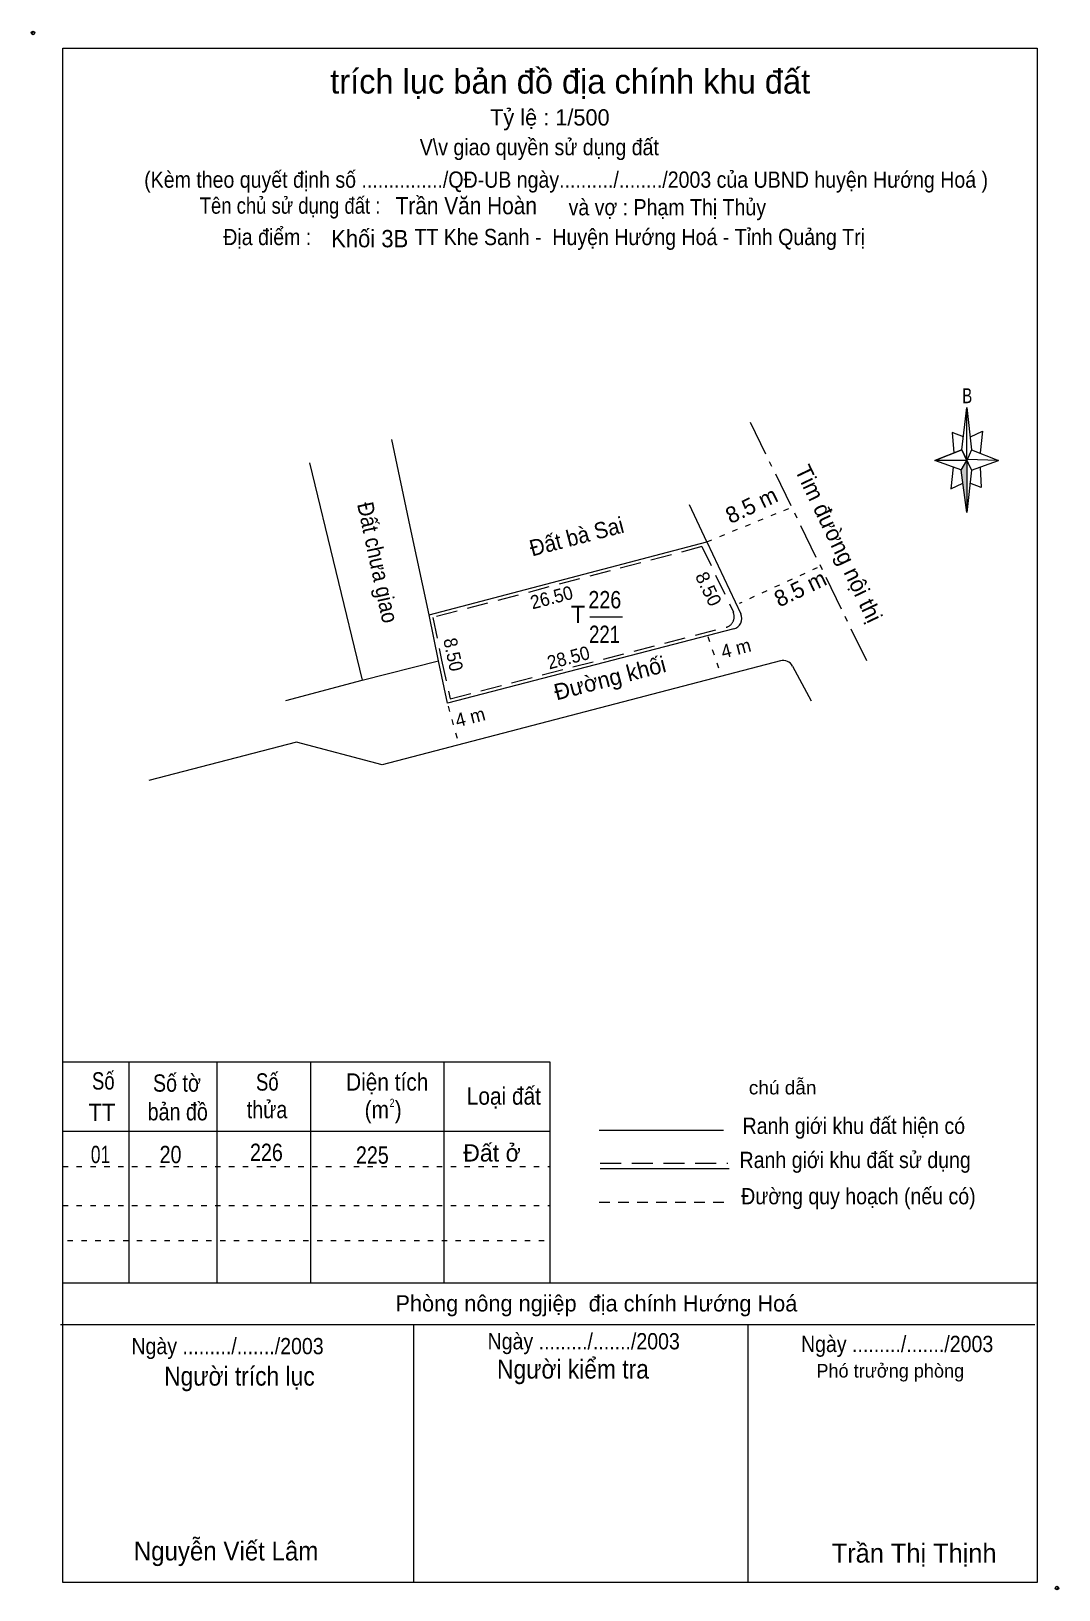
# Model space of a CAD drawing. Header units: centimetres. Extents: x 0.4 to 19.4, y 1 to 29.8.
import ezdxf
from ezdxf.enums import TextEntityAlignment as Align

# ---------------------------------------------------------------- set-up
doc = ezdxf.new("R2010")
doc.units = ezdxf.units.CM
doc.header["$LTSCALE"] = 0.13
doc.header["$PDMODE"] = 32
doc.header["$PDSIZE"] = 0.065
for name, pattern in [('DOT_DASHED', [7.7, 5, -1.2, 0.3, -1.2]), ('DOTTED', [1.5, 0.3, -1.2]), ('MEDIUM_DASHED', [4.5, 3, -1.5]), ('SHORT_DASHED', [2.7, 1.5, -1.2])]:
    doc.linetypes.add(name, pattern=pattern)
for name, color, linetype, lineweight in [('1', 7, 'DOTTED', 13), ('22', 7, 'Continuous', 13), ('33', 7, 'Continuous', 13), ('5', 7, 'Continuous', 13)]:
    doc.layers.add(name, color=color, linetype=linetype, lineweight=lineweight)
doc.layers.add('34', color=7, linetype='Continuous')
doc.layers.add('50', color=7, linetype='Continuous')

msp = doc.modelspace()

# ---------------------------------------------------------------- hatches: boundary and pattern name
at = {"layer": '5'}
msp.add_hatch(color=256, dxfattribs=at).paths.add_polyline_path([(17.7, 21.83), (17.7, 20.87), (17.6, 21.65)])

# ---------------------------------------------------------------- linework, layer by layer
at = {"layer": '1', "linetype": 'DOT_DASHED'}
msp.add_line((13.7, 22.54), (15.9, 18.03), dxfattribs=at)
at = {"layer": '1', "linetype": 'Continuous'}
for p, q in [((12.9, 20.33), (12.58, 21.01)), ((14.48, 18.03), (14.83, 17.39))]:
    msp.add_line(p, q, dxfattribs=at)
at = {"layer": '1'}
for p, q in [((12.9, 20.33), (14.45, 20.96)), ((14.94, 19.85), (13.5, 19.19)), ((12.92, 18.58), (13.16, 17.86)), ((8.12, 17.29), (8.31, 16.61)), ((1, 8.79), (10, 8.79)), ((1, 8.07), (10, 8.07)), ((1.09, 7.42), (10, 7.42))]:
    msp.add_line(p, q, dxfattribs=at)
at = {"layer": '1', "linetype": 'MEDIUM_DASHED'}
for p, q in [((12.81, 20.24), (7.84, 18.93)), ((12.81, 20.24), (13.39, 19.03)), ((7.84, 18.93), (8, 18.14))]:
    msp.add_line(p, q, dxfattribs=at)
at = {"layer": '1', "linetype": 'Continuous'}
for points in [[(7.77, 18.98), (12.9, 20.33), (13.53, 19)], [(13.4, 18.72), (8.11, 17.35), (7.94, 18.13), (7.77, 18.98)]]:
    msp.add_lwpolyline(points, dxfattribs=at)
at = {"layer": '1', "linetype": 'MEDIUM_DASHED'}
msp.add_lwpolyline([(8, 18.14), (8.16, 17.43), (13.26, 18.75)], dxfattribs=at)
msp.add_arc((13.2053, 18.9429), 0.2, 284.5158, 25.43223, dxfattribs=at)
at = {"layer": '1', "linetype": 'Continuous'}
for centre, start, end in [((13.3462, 18.9131), 284.52365, 25.21892), ((14.3084, 17.9368), 28.30076, 104.62709)]:
    msp.add_arc(centre, 0.2, start, end, dxfattribs=at)
at = {"layer": '22'}
msp.add_line((5.56, 21.79), (6.53, 17.77), dxfattribs=at)
for points in [[(7.77, 18.98), (7.42, 20.61), (7.08, 22.22)], [(14.26, 18.13), (6.9, 16.21), (5.32, 16.63), (2.59, 15.92)], [(5.12, 17.4), (6.53, 17.77), (7.94, 18.13)]]:
    msp.add_lwpolyline(points, dxfattribs=at)
at = {"layer": '33'}
msp.add_line((10.74, 18.94), (11.34, 18.94), dxfattribs=at)
at = {"layer": '5'}
for p, q in [((17.61, 22.03), (17.7, 22.81)), ((17.79, 22.03), (18.29, 21.83)), ((17.61, 21.65), (17.11, 21.83)), ((17.79, 21.65), (17.7, 20.87)), ((17.95, 21.71), (17.97, 21.33)), ((17.97, 21.33), (17.76, 21.41)), ((1, 10.72), (10, 10.72)), ((2.22, 10.72), (2.22, 6.64)), ((3.85, 10.72), (3.85, 6.64)), ((5.58, 10.72), (5.58, 6.64)), ((8.04, 10.72), (8.04, 6.64)), ((10, 10.72), (10, 6.64)), ((1, 9.44), (10, 9.44)), ((10.91, 9.46), (13.21, 9.46)), ((10.93, 8.75), (13.31, 8.75)), ((1, 6.64), (19, 6.64)), ((0.96, 5.87), (18.96, 5.87)), ((7.48, 5.87), (7.48, 1.1)), ((13.66, 5.87), (13.66, 1.1))]:
    msp.add_line(p, q, dxfattribs=at)
at = {"layer": '5', "linetype": 'MEDIUM_DASHED'}
msp.add_line((10.93, 8.85), (13.29, 8.85), dxfattribs=at)
at = {"layer": '5', "linetype": 'SHORT_DASHED'}
msp.add_line((10.91, 8.13), (13.29, 8.13), dxfattribs=at)
at = {"layer": '5'}
for points in [[(1, 29.45), (19, 29.45), (19, 1.1), (1, 1.1)], [(17.7, 22.81), (17.79, 22.03), (17.7, 21.83)], [(17.7, 21.83), (17.11, 21.83), (17.61, 22.03), (17.79, 21.65), (18.29, 21.83), (17.7, 21.85)], [(17.7, 21.83), (17.7, 20.87), (17.6, 21.65)]]:
    msp.add_lwpolyline(points, close=True, dxfattribs=at)
for points in [[(17.64, 22.27), (17.43, 22.35), (17.46, 21.97)], [(17.77, 22.27), (17.99, 22.37), (17.95, 21.97)], [(17.7, 21.83), (17.61, 22.03), (17.11, 21.83)], [(17.45, 21.71), (17.41, 21.31), (17.63, 21.41)], [(17.7, 21.83), (17.79, 21.65), (18.29, 21.83)]]:
    msp.add_lwpolyline(points, dxfattribs=at)
for p in [(0.45, 29.73), (19.37, 1)]:
    msp.add_point(p, dxfattribs=at)

# ---------------------------------------------------------------- texts
at = {"layer": '1'}
for s, rotation, p in [('Tim đường nội thị', 295.521, (15.1999, 20.2296)), ('8.5 m', 25.56, (13.7903, 20.8701)), ('8.5 m', 25.56, (14.6903, 19.3301)), ('Đường khối', 14.63, (11.1471, 17.6646))]:
    msp.add_text(s, height=0.3, rotation=rotation, dxfattribs=at).set_placement(p, align=Align.CENTER)
for s, rotation, width, p in [('Đất chưa giao', 282.119, 0.9, (6.6748, 19.9165)), ('Đất bà Sai', 14.63, 0.95, (10.5321, 20.282))]:
    msp.add_text(s, height=0.3, rotation=rotation, dxfattribs=dict(at, width=width)).set_placement(p, align=Align.CENTER)
at = {"layer": '1', "width": 0.8}
msp.add_text('2', height=0.15, dxfattribs=at).set_placement((7.085, 9.89), align=Align.CENTER)
at = {"layer": '33'}
for s, width, p in [('226', 0.85, (11.015, 19.1)), ('221', 0.8, (11.01, 18.46)), ('225', 0.85, (6.72, 8.84))]:
    msp.add_text(s, height=0.32, dxfattribs=dict(at, width=width)).set_placement(p, align=Align.CENTER)
msp.add_text('T', height=0.32, dxfattribs=at).set_placement((10.65, 18.83), align=Align.RIGHT)
msp.add_text('Đất ở', height=0.32, dxfattribs=at).set_placement((8.93, 8.88), align=Align.CENTER)
at = {"layer": '34'}
for s, width, p in [('Trần Văn Hoàn', 0.9, (7.15, 26.38)), ('Khối 3B', 0.95, (5.96, 25.77)), ('226', 0.85, (4.46, 8.89)), ('01', 0.75, (1.52, 8.85)), ('20', 0.85, (2.79, 8.85))]:
    msp.add_text(s, height=0.32, dxfattribs=dict(at, width=width)).set_placement(p)
at = {"layer": '5'}
for s, height, p in [('trích lục bản đồ địa chính khu đất', 0.45, (10.375, 28.61)), ('Tỷ lệ : 1/500', 0.3, (10, 28.02)), ('Phòng nông ngjiệp  địa chính Hướng Hoá ', 0.3, (10.915, 6.11)), ('Phó trưởng phòng ', 0.25, (16.335, 4.89)), ('Trần Thị Thịnh', 0.35, (16.73, 1.47))]:
    msp.add_text(s, height=height, dxfattribs=at).set_placement(p, align=Align.CENTER)
for s, height, width, p in [('V\\v giao quyền sử dụng đất ', 0.3, 0.9, (9.855, 27.47)), ('(Kèm theo quyết định số .............../QĐ-UB ngày........../......../2003 của UBND huyện Hướng Hoá )', 0.3, 0.9, (10.3, 26.87)), ('Tên chủ sử dụng đất :', 0.3, 0.85, (5.2, 26.39)), ('và vợ : Phạm Thị Thủy', 0.3, 0.9, (12.17, 26.36)), ('Địa điểm :                   TT Khe Sanh -  Huyện Hướng Hoá - Tỉnh Quảng Trị ', 0.3, 0.9, (9.945, 25.81)), ('B', 0.2756, 0.75, (17.71, 22.89)), ('Số', 0.32, 0.8, (1.75, 10.21)), ('Số tờ', 0.32, 0.85, (3.11, 10.17)), ('Số', 0.32, 0.8, (4.78, 10.19)), ('Diện tích', 0.32, 0.9, (6.995, 10.19)), ('chú dẫn', 0.25, 1.05, (14.3, 10.12)), ('Loại đất', 0.32, 0.9, (9.15, 9.93)), ('TT', 0.32, 0.95, (1.725, 9.63)), ('bản đồ', 0.32, 0.85, (3.125, 9.64)), ('thửa', 0.32, 0.85, (4.775, 9.68)), ('(m )', 0.32, 0.9, (6.92, 9.68)), ('Ranh giới khu đất hiện có ', 0.3, 0.9, (15.665, 9.39)), ('Ranh giới khu đất sử dụng', 0.3, 0.9, (15.64, 8.76)), ('Đường quy hoạch (nếu có)', 0.3, 0.9, (15.7, 8.09)), ('Ngày ........./......./2003', 0.3, 0.9, (4.045, 5.32)), ('Ngày ........./......./2003', 0.3, 0.9, (10.625, 5.41)), ('Ngày ........./......./2003', 0.3, 0.9, (16.415, 5.36)), ('Người kiểm tra ', 0.35, 0.9, (10.485, 4.87)), ('Người trích lục', 0.35, 0.9, (4.265, 4.74)), ('Nguyễn Viết Lâm ', 0.35, 0.95, (4.08, 1.51))]:
    msp.add_text(s, height=height, dxfattribs=dict(at, width=width)).set_placement(p, align=Align.CENTER)
at = {"layer": '50'}
for s, rotation, p in [('8.50', 295.757, (12.8175, 19.4043)), ('4 m', 14.519, (13.4687, 18.2396)), ('4 m', 14.519, (8.5587, 16.9696))]:
    msp.add_text(s, height=0.25, rotation=rotation, dxfattribs=at).set_placement(p, align=Align.CENTER)
at = {"layer": '50', "width": 0.95}
for s, rotation, p in [('26.50', 14.642, (10.0634, 19.1802)), ('8.50', 282, (8.0936, 18.221)), ('28.50', 14.519, (10.3737, 18.0694))]:
    msp.add_text(s, height=0.25, rotation=rotation, dxfattribs=at).set_placement(p, align=Align.CENTER)

doc.saveas('drawing.dxf')
